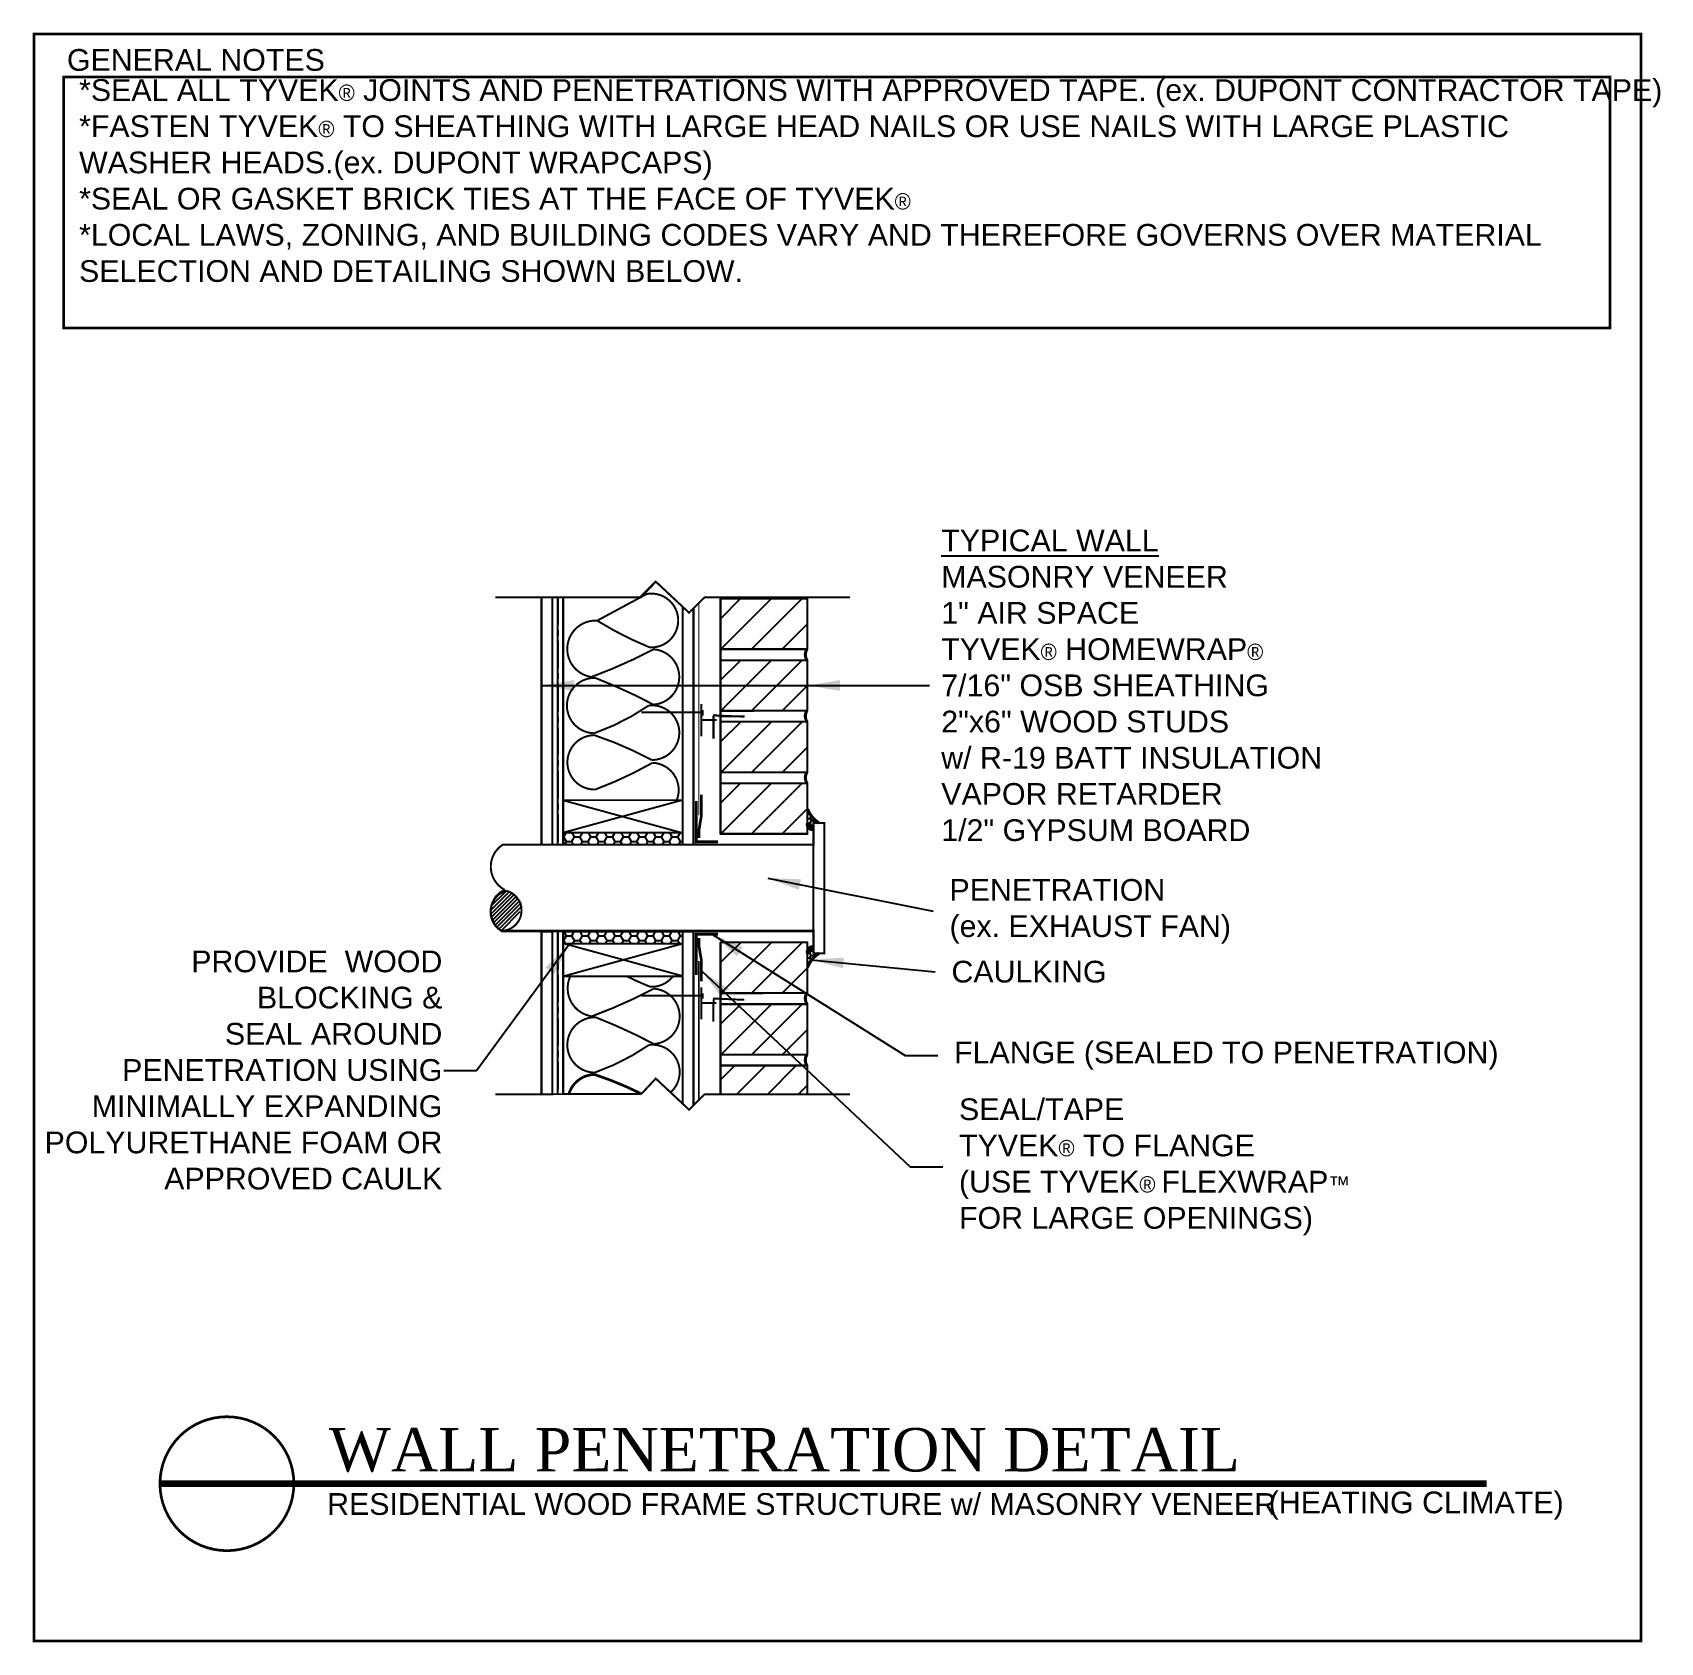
# Model space of a CAD drawing. Extents: x -7.5 to 67.4, y -201.6 to -127.5.
import ezdxf

# ---------------------------------------------------------------- set-up
doc = ezdxf.new("R2010")
doc.units = 0
doc.header["$MEASUREMENT"] = 0
doc.linetypes.add('CENTER', pattern=[2, 1.25, -0.25, 0.25, -0.25])
doc.linetypes.add('DASHED', pattern=[0.75, 0.5, -0.25])
doc.layers.get('0').update_dxf_attribs({"linetype": 'CONTINUOUS'})
for name, color, linetype in [('CLADDING', 242, 'CONTINUOUS'), ('FASTENING', 1, 'CONTINUOUS'), ('INSULATION', 40, 'CONTINUOUS'), ('STRUCTURE', 7, 'CONTINUOUS'), ('TEXT', 7, 'CONTINUOUS'), ('TITLE', 7, 'CONTINUOUS'), ('TYVEK', 5, 'DASHED'), ('VAPOURBARRIER', 114, 'CENTER')]:
    doc.layers.add(name, color=color, linetype=linetype)
doc.styles.add('DETAILS', font='sanss___.ttf', dxfattribs={"height": 1})
doc.styles.add('TITLE', font='TIMES.TTF', dxfattribs={"height": 2})
doc.dimstyles.new('TYVEKDETAILS', dxfattribs={"dimtxt": 1.5, "dimasz": 1.5, "dimexe": 0.75, "dimexo": 0.75, "dimgap": 0.75, "dimtad": 0, "dimtih": 1, "dimtoh": 1, "dimdec": 4, "dimzin": 0, "dimtxsty": 'DETAILS', "dimcen": 0.0625, "dimazin": 3, "dimtfac": 1, "dimtdec": 4, "dimtofl": 0, "dimtmove": 0, "dimatfit": 3, "dimtolj": 1, "dimtzin": 0})
pattern_1 = [(45, (17.0825, -22.995), (-0.707107, 0.707107), [])]

# ---------------------------------------------------------------- blocks, each defined once
blk = doc.blocks.new('A$C7C507AA7')
at = {"layer": 'FASTENING'}
for p, q in [((2.754, 1.588), (2.754, 0.11)), ((2.754, 0.867), (3.45, 0.867)), ((2.828, 1.065), (2.828, 1.315)), ((3.312, 0.923), (3.312, 0)), ((4.744, 1.013), (3.75, 1.013))]:
    blk.add_line(p, q, dxfattribs=at)
at = {"layer": 'FASTENING', "linetype": 'CENTER'}
blk.add_line((2.828, 1.208), (0, 1.208), dxfattribs=at)
at = {"layer": 'FASTENING'}
blk.add_spline([(3.75, 1.013), (3.473, 1.065), (3.312, 1.054), (3.312, 0.923)], degree=3, dxfattribs=at)

msp = doc.modelspace()

# ---------------------------------------------------------------- hatches: boundary and pattern name
at = {"layer": 'CLADDING'}
h = msp.add_hatch(dxfattribs=at)
h.set_pattern_fill('ANSI31', color=256, scale=8, style=0)
h.set_pattern_definition([(45, (17.0825, -14.495), (-0.707107, 0.707107), [])])
h.paths.add_polyline_path([(24.159, -153.571), (24.159, -155.904), (28.159, -155.904), (28.159, -155.364, -0.006524), (28.159, -155.359), (28.159, -153.571)])
h = msp.add_hatch(dxfattribs=at)
h.set_pattern_fill('ANSI31', color=256, scale=8, style=0)
h.set_pattern_definition([(45, (17.0825, -17.3284), (-0.707107, 0.707107), [])])
h.paths.add_polyline_path([(24.159, -156.404), (24.159, -158.737), (28.159, -158.737), (28.159, -158.197, -0.006524), (28.159, -158.192), (28.159, -156.404)])
h = msp.add_hatch(dxfattribs=at)
h.set_pattern_fill('ANSI31', color=256, scale=8, style=0)
h.set_pattern_definition([(45, (17.0825, -20.1617), (-0.707107, 0.707107), [])])
h.paths.add_polyline_path([(24.159, -159.237), (24.159, -161.571), (28.159, -161.571), (28.159, -161.031, -0.006524), (28.159, -161.025), (28.159, -159.237)])
h = msp.add_hatch(dxfattribs=at)
h.set_pattern_fill('ANSI31', color=256, scale=8, style=0)
h.set_pattern_definition(pattern_1)
h.paths.add_polyline_path([(24.159, -164.404), (28.159, -164.404), (28.159, -163.864, -0.006524), (28.159, -163.859), (28.159, -162.071), (24.159, -162.071)])
h = msp.add_hatch(dxfattribs=at)
h.set_pattern_fill('ANSI31', color=256, scale=8, style=0)
h.set_pattern_definition([(45, (17.0825, -30.3284), (-0.707107, 0.707107), [])])
h.paths.add_polyline_path([(24.159, -169.404), (24.159, -171.737), (28.159, -171.737), (28.159, -171.197, -0.006524), (28.159, -171.192), (28.159, -169.404)])
h = msp.add_hatch(dxfattribs=at)
h.set_pattern_fill('ANSI31', color=256, scale=8, style=0)
h.set_pattern_definition([(45, (17.0825, -33.1617), (-0.707107, 0.707107), [])])
h.paths.add_polyline_path([(24.159, -172.237), (24.159, -174.571), (28.159, -174.571), (28.159, -174.031, -0.006524), (28.159, -174.025), (28.159, -172.237)])
h = msp.add_hatch(dxfattribs=at)
h.set_pattern_fill('ANSI31', color=256, scale=8, style=0)
h.set_pattern_definition(pattern_1)
h.paths.add_polyline_path([(24.159, -175.071), (24.159, -176.399), (28.159, -176.399), (28.159, -175.071)])
at = {"layer": 'FASTENING'}
h = msp.add_hatch(dxfattribs=at)
h.set_pattern_fill('HONEY', color=256, style=0)
h.set_pattern_definition([(0, (17.0825, -310.81276), (0.1875, -0.108253175), [0.125, -0.25]), (240, (17.0825, -310.81276), (-0.1875, -0.108253176), [0.125, -0.25]), (300, (17.0825, -310.81276), (4e-10, -0.21650635), [-0.25, 0.125])])
h.paths.add_polyline_path([(28.691, -163.904), (28.441, -163.904), (28.441, -164.051, -0.529165), (28.159, -163.864), (28.159, -163.237, 0.244733)])
h = msp.add_hatch(dxfattribs=at)
h.set_pattern_fill('HONEY', color=256, style=0)
h.set_pattern_definition([(0, (17.0825, -22.99502), (0.1875, 0.108253175), [0.125, -0.25]), (120, (17.0825, -22.99502), (-0.1875, 0.108253176), [0.125, -0.25]), (60, (17.0825, -22.99502), (4e-10, 0.21650635), [-0.25, 0.125])])
h.paths.add_polyline_path([(28.691, -169.904), (28.441, -169.904), (28.441, -169.757, 0.529165), (28.159, -169.944), (28.159, -170.571, -0.244733)])
h = msp.add_hatch(dxfattribs=at)
h.set_pattern_fill('HONEY', color=256, style=0)
h.set_pattern_definition([(0, (17.0825, -22.99502), (0.1875, 0.108253175), [0.125, -0.25]), (120, (17.0825, -22.99502), (-0.1875, 0.108253176), [0.125, -0.25]), (60, (17.0825, -22.99502), (4e-10, 0.21650635), [-0.25, 0.125])])
h.paths.add_polyline_path([(28.691, -169.904), (28.441, -169.904), (28.441, -169.757, 0.529165), (28.159, -169.944), (28.159, -170.571, -0.244733)])
at = {"layer": 'INSULATION'}
h = msp.add_hatch(dxfattribs=at)
h.set_pattern_fill('HONEY', scale=2, style=0)
h.set_pattern_definition([(0, (2.43386, 0), (0.375, 0.21650635), [0.25, -0.5]), (120, (2.43386, 0), (-0.375, 0.21650635), [0.25, -0.5]), (60, (2.43386, 0), (8e-10, 0.4330127), [-0.5, 0.25])])
h.paths.add_polyline_path([(22.409, -164.351), (16.909, -164.351), (16.909, -164.904), (22.409, -164.904)])
h.paths.add_polyline_path([(22.409, -168.904), (16.909, -168.904), (16.909, -169.457), (22.409, -169.457)])
at = {"layer": 'STRUCTURE'}
h = msp.add_hatch(dxfattribs=at)
h.set_pattern_fill('ANSI31', color=256, style=0)
h.set_pattern_definition([(45, (17.0825, -22.99502), (-0.08838835, 0.08838835), [])])
edge = h.paths.add_edge_path()
edge.add_spline(control_points=[(14.125, -168.904), (14.636, -168.406), (15.457, -167.606), (14.557, -167.156), (14.22, -166.98)], knot_values=[2.544902, 2.544902, 2.544902, 2.544902, 4.156019, 5.134538, 5.134538, 5.134538, 5.134538], degree=3, periodic=0)
edge.add_arc((14.645, -167.965), 1.073, 113.33784, 241.0098)

# ---------------------------------------------------------------- linework, layer by layer
at = {"const_width": 0.125}
msp.add_lwpolyline([(-7.458, -201.57), (66.542, -201.57), (66.542, -127.57), (-7.458, -127.57)], close=True, dxfattribs=at)
for points, const_width in [([(13.79, -153.518), (20.493, -153.518), (21.176, -152.788), (22.711, -154.225), (23.419, -153.518), (30.122, -153.518)], 0.09), ([(13.79, -153.518), (20.44, -153.518), (21.176, -152.788), (22.711, -154.225), (23.419, -153.518), (30.122, -153.518)], 0.09), ([(13.79, -176.399), (20.516, -176.373), (21.176, -175.669), (22.711, -177.106), (23.419, -176.399), (30.122, -176.399)], 0.09), ([(13.79, -176.399), (20.493, -176.399), (21.176, -175.669), (22.711, -177.106), (23.419, -176.399), (30.122, -176.399)], 0.06)]:
    msp.add_lwpolyline(points, dxfattribs=dict(const_width=const_width))
at = {"color": 112, "const_width": 0.125}
for points in [[(23.171, -164.591), (23.171, -164.191), (23.271, -163.591), (23.271, -162.591)], [(23.171, -169.199), (23.171, -169.599), (23.271, -170.199), (23.271, -171.199)]]:
    msp.add_lwpolyline(points, dxfattribs=at)
at = {"color": 124, "const_width": 0.125}
for points in [[(23.046, -162.895), (23.046, -164.77), (24.046, -164.77)], [(24.046, -169.02), (23.046, -169.02), (23.046, -170.895)]]:
    msp.add_lwpolyline(points, dxfattribs=at)
at = {"const_width": 0.125}
msp.add_lwpolyline([(1.429, -191.241, -1), (1.429, -197.407, -1), (1.429, -191.241, -0.7496)], format="xyb", dxfattribs=at)
at = {"layer": 'CLADDING'}
for p, q in [((24.159, -164.404), (24.159, -153.571)), ((28.159, -155.904), (28.159, -153.571)), ((28.159, -155.904), (24.159, -155.904)), ((24.159, -156.404), (28.159, -156.404)), ((28.159, -158.737), (28.159, -156.404)), ((28.159, -158.737), (24.159, -158.737)), ((28.159, -159.237), (24.159, -159.237)), ((28.159, -161.571), (28.159, -159.237)), ((28.159, -161.571), (24.159, -161.571)), ((24.159, -162.071), (28.159, -162.071)), ((28.159, -164.404), (28.159, -162.071)), ((28.159, -164.404), (24.159, -164.404)), ((28.159, -164.904), (24.159, -164.904)), ((28.159, -164.904), (24.159, -164.904)), ((28.159, -168.904), (24.159, -168.904)), ((28.159, -169.404), (24.159, -169.404)), ((24.159, -176.399), (24.159, -169.404)), ((28.159, -171.737), (28.159, -169.404)), ((28.159, -171.737), (24.159, -171.737)), ((24.159, -172.237), (28.159, -172.237)), ((28.159, -174.571), (28.159, -172.237)), ((28.159, -174.571), (24.159, -174.571)), ((28.159, -174.571), (24.159, -174.571)), ((28.159, -175.071), (24.159, -175.071)), ((28.159, -176.399), (28.159, -175.071))]:
    msp.add_line(p, q, dxfattribs=at)
at = {"layer": 'CLADDING', "const_width": 0.09}
for points in [[(24.159, -153.571), (24.166, -164.404), (28.159, -164.404), (28.159, -162.071), (24.159, -162.071)], [(24.159, -169.404), (24.159, -176.399)], [(24.162, -176.399), (24.159, -175.071), (28.159, -175.071), (28.16, -176.399)]]:
    msp.add_lwpolyline(points, dxfattribs=at)
for points in [[(28.146, -155.904), (24.164, -155.907), (24.159, -153.571), (28.159, -153.571), (28.16, -155.904, 0.270406), (28.159, -156.404, 0.907431), (28.159, -156.404, -0.193127)], [(28.146, -158.737), (24.164, -158.74), (24.159, -156.404), (28.159, -156.404), (28.16, -158.737, 0.270406), (28.159, -159.237, 0.907431), (28.159, -159.237, -0.193127)], [(28.146, -161.571), (24.164, -161.573), (24.159, -159.237), (28.159, -159.237), (28.16, -161.571, 0.270406), (28.159, -162.071, 0.907431), (28.159, -162.071, -0.193127)], [(28.146, -171.737), (24.164, -171.74), (24.159, -169.404), (28.159, -169.404), (28.16, -171.737, 0.270406), (28.159, -172.237, 0.907431), (28.159, -172.237, -0.193127)], [(28.146, -174.571), (24.164, -174.573), (24.159, -172.237), (28.159, -172.237), (28.16, -174.571, 0.270406), (28.159, -175.071, 0.907431), (28.159, -175.071, -0.193127)]]:
    msp.add_lwpolyline(points, format="xyb", dxfattribs=at)
at = {"layer": 'CLADDING'}
for centre in [(28.159, -156.154), (28.159, -158.987), (28.159, -161.821), (28.159, -171.987), (28.159, -174.821)]:
    msp.add_ellipse(centre, major_axis=(0.009, -0.25), ratio=0.526037, start_param=3.074329, end_param=6.215921, dxfattribs=at)
at = {"layer": 'FASTENING', "const_width": 0.09}
for points in [[(20.515, -158.811), (23.343, -158.811), (23.343, -158.704), (23.343, -158.954), (23.343, -158.811), (23.269, -158.811), (23.269, -158.432), (23.269, -159.909), (23.269, -159.153), (23.965, -159.153), (23.827, -159.153), (23.827, -160.019), (23.827, -159.153), (23.854, -158.949), (25.259, -159.007)], [(20.515, -171.849), (23.343, -171.849), (23.343, -171.742), (23.343, -171.992), (23.343, -171.849), (23.269, -171.849), (23.269, -171.47), (23.269, -172.947), (23.269, -172.19), (23.965, -172.19), (23.827, -172.19), (23.827, -173.057), (23.827, -172.19), (23.854, -171.987), (25.259, -172.044)]]:
    msp.add_lwpolyline(points, dxfattribs=at)
at = {"layer": 'FASTENING', "const_width": 0.15}
for points in [[(28.164, -163.264, 0.166884), (28.691, -163.904, -4.460231)], [(28.166, -163.913, 0.56047), (28.441, -164.196, -4.460231)], [(28.166, -169.895, -0.56047), (28.441, -169.612, 4.460231)], [(28.164, -170.544, -0.166884), (28.691, -169.904, 4.460231)]]:
    msp.add_lwpolyline(points, format="xyb", dxfattribs=at)
at = {"layer": 'FASTENING'}
for centre, radius, start, end in [((28.364, -163.861), 0.205, 179.25236, 292.2925), ((28.364, -169.946), 0.205, 67.7075, 180.74764), ((29.065, -170.749), 0.924, 113.88279, 168.89023)]:
    msp.add_arc(centre, radius, start, end, dxfattribs=at)
at = {"layer": 'INSULATION'}
for points, const_width in [([(18.477, -154.586), (20.762, -153.356, -1.120916), (20.894, -155.816, -0.042055), (18.477, -154.586, 0.955215), (18.213, -157.178, 0.033771), (21.07, -155.904, -0.932497), (21.07, -158.451, 0.02843), (18.389, -157.221, 1.006035), (18.345, -159.769, 0.065918), (20.85, -158.495, -1.071863), (20.982, -160.999, 0.044094), (18.345, -159.857, 1.007041), (18.389, -162.361, 0.04039), (21.026, -161.131, -0.519639), (22.141, -162.851, -0.519639)], 0.09), ([(17.243, -170.957, 0.503231), (18.231, -172.803, 0.033771), (21.088, -171.529, -0.932497), (21.088, -174.077, 0.02843), (18.407, -172.847, 1.006035), (18.363, -175.395, 0.065918), (20.868, -174.121, -0.735022), (21.857, -176.307)], 0.09), ([(21.972, -170.957, -0.249734), (20.912, -171.442, -0.018287), (19.835, -170.957, -0.018287)], 0.09), ([(20.516, -176.373, 0.035732), (18.363, -175.483, 0.333659), (17.17, -176.399)], 0.125)]:
    msp.add_lwpolyline(points, format="xyb", dxfattribs=dict(at, const_width=const_width))
at = {"layer": 'STRUCTURE'}
for p, q in [((15.909, -153.518), (15.909, -164.904)), ((16.409, -153.518), (16.409, -164.904)), ((16.909, -153.518), (16.909, -164.904)), ((22.409, -153.942), (22.409, -164.904)), ((22.909, -154.028), (22.909, -164.904)), ((16.909, -162.851), (22.409, -164.351)), ((22.409, -162.851), (16.909, -164.351)), ((28.941, -163.904), (28.441, -163.904)), ((28.441, -169.904), (28.441, -163.904)), ((28.941, -169.904), (28.941, -163.904)), ((28.441, -164.904), (14.125, -164.904)), ((28.441, -168.904), (14.125, -168.904)), ((15.909, -168.904), (15.909, -176.399)), ((16.409, -168.904), (16.409, -176.399)), ((16.909, -168.904), (16.909, -176.399)), ((22.409, -168.904), (22.409, -176.823)), ((22.909, -168.904), (22.909, -170.755)), ((22.409, -170.957), (16.909, -169.457)), ((16.909, -170.957), (22.409, -169.457)), ((28.941, -169.904), (28.441, -169.904)), ((28.941, -169.904), (28.441, -169.904)), ((22.909, -170.755), (22.909, -176.908))]:
    msp.add_line(p, q, dxfattribs=at)
at = {"layer": 'STRUCTURE', "const_width": 0.09}
for points in [[(15.909, -153.518), (15.909, -164.904), (16.409, -164.904), (16.409, -153.518)], [(16.909, -164.904), (16.909, -153.518)], [(22.409, -153.942), (22.409, -164.904), (22.909, -164.904), (22.909, -154.028)], [(16.909, -162.851), (22.409, -162.851)], [(16.909, -164.351), (22.409, -164.351)], [(15.909, -168.904), (15.909, -176.399), (16.409, -176.399), (16.409, -168.904), (15.909, -168.904)], [(16.909, -176.399), (16.909, -168.904), (22.409, -168.904), (22.409, -176.823)], [(22.409, -176.823), (22.409, -168.904), (22.909, -168.904), (22.909, -176.908)], [(16.909, -169.457), (22.409, -169.457)], [(16.909, -170.957), (22.409, -170.957)]]:
    msp.add_lwpolyline(points, dxfattribs=at)
for points in [[(14.125, -164.904), (28.441, -164.904), (28.441, -163.904), (28.941, -163.904), (28.941, -169.904), (28.441, -169.904), (28.441, -168.861), (14.053, -168.86, -0.653081), (14.3, -167.022, -0.823232), (14.169, -168.861, 16.378718)], [(14.22, -166.98, -0.570454), (14.125, -164.904, -0.238936)]]:
    msp.add_lwpolyline(points, format="xyb", dxfattribs=at)
at = {"layer": 'STRUCTURE'}
msp.add_arc((14.645, -167.965), 1.073, 113.33784, 241.0098, dxfattribs=at)
at = {"layer": 'TITLE', "const_width": 0.125}
msp.add_lwpolyline([(-6.092, -129.548), (65.115, -129.548), (65.115, -141.114), (-6.092, -141.114)], close=True, dxfattribs=at)
at = {"layer": 'TITLE', "const_width": 0.3}
msp.add_lwpolyline([(-1.654, -194.324), (59.432, -194.324)], dxfattribs=at)
at = {"layer": 'TYVEK'}
for points, const_width in [([(23.159, -153.778), (23.159, -163.543)], 0.06), ([(23.159, -170.263), (23.159, -170.755), (23.159, -176.658)], 0.09)]:
    msp.add_lwpolyline(points, dxfattribs=dict(at, const_width=const_width))
at = {"layer": 'VAPOURBARRIER', "linetype": 'CENTER'}
for p, q in [((16.659, -153.518), (16.659, -164.904)), ((16.659, -168.904), (16.659, -176.399))]:
    msp.add_line(p, q, dxfattribs=at)
at = {"layer": 'VAPOURBARRIER', "const_width": 0.09}
for points in [[(16.659, -164.904), (16.659, -153.518)], [(16.659, -176.399), (16.659, -168.904)]]:
    msp.add_lwpolyline(points, dxfattribs=at)

# ---------------------------------------------------------------- block references
at = {"layer": 'FASTENING'}
msp.add_blockref('A$C7C507AA7', (20.515, -160.019), dxfattribs=at)

# ---------------------------------------------------------------- texts
at = {"layer": 'STRUCTURE', "insert": (11.35, -175.282), "char_height": 1, "attachment_point": 6, "style": 'DETAILS'}
msp.add_mtext('PROVIDE  WOOD \\PBLOCKING &\\PSEAL AROUND \\PPENETRATION USING\\PMINIMALLY EXPANDING \\PPOLYURETHANE FOAM OR \\PAPPROVED CAULK ', dxfattribs=at)
at = {"layer": 'TEXT', "insert": (-5.379, -129.655), "char_height": 0.99975, "width": 69.25, "attachment_point": 1, "style": 'DETAILS'}
msp.add_mtext('*SEAL ALL TYVEK{\\fSymbol|b0|i0|c2|p18;\\H0.7502x;â} JOINTS AND PENETRATIONS WITH APPROVED TAPE. (ex. DUPONT CONTRACTOR TAPE)\\P*{\\fSansSerif|b0|i0|c2|p0;FASTEN TYVEK\\fSymbol|b0|i0|c2|p16;\\H0.7502x;â\\fSansSerif|b0|i0|c2|p0;\\H1.333x; TO SHEATHING WITH LARGE HEAD NAILS OR USE NAILS WITH LARGE PLASTIC WASHER HEADS.}(ex. DUPONT WRAPCAPS)\\P*SEAL OR GASKET BRICK TIES AT THE FACE OF TYVEK{\\fSymbol|b0|i0|c2|p18;\\H0.7502x;â\\P}*LOCAL LAWS, ZONING, AND BUILDING CODES VARY AND THEREFORE GOVERNS OVER MATERIAL SELECTION AND DETAILING SHOWN BELOW.', dxfattribs=at)
at = {"layer": 'TEXT', "char_height": 1, "attachment_point": 4, "style": 'DETAILS'}
for s, insert in [('{\\LTYPICAL WALL\\P}MASONRY VENEER\\P1" AIR SPACE\\PTYVEK{\\fSymbol|b0|i0|c2|p18;\\H0.75x;â} HOMEWRAP{\\fSymbol|b0|i0|c2|p18;\\H0.75x;â} \\P7/16" OSB SHEATHING\\P2"x6" WOOD STUDS \\Pw/ R-19 BATT INSULATION\\PVAPOR RETARDER\\P1/2" GYPSUM BOARD', (34.32, -157.571)), ('PENETRATION\\P(ex. EXHAUST FAN)', (34.701, -167.968)), ('\\A1;CAULKING', (34.791, -170.753)), ('FLANGE (SEALED TO PENETRATION)', (34.912, -174.615)), ('SEAL/TAPE \\PTYVEK{\\fSymbol|b0|i0|c2|p18;\\H0.75x;â} TO FLANGE\\P(USE TYVEK{\\fSymbol|b0|i0|c2|p18;\\H0.75x;â }FLEXWRAP{\\fSymbol|b0|i0|c2|p18;\\H0.75x;Ô} \\PFOR LARGE OPENINGS)', (35.139, -179.734))]:
    msp.add_mtext(s, dxfattribs=dict(at, insert=insert))
at = {"layer": 'TITLE'}
for s, insert, char_height, width, attachment_point, style in [('GENERAL NOTES', (-5.937, -128.267), 1, 19.25, 1, 'DETAILS'), ('WALL PENETRATION DETAIL', (6.128, -192.782), 2, 54.43787, 4, 'TITLE'), ('RESIDENTIAL WOOD FRAME STRUCTURE w/ MASONRY VENEER ', (6.045, -195.266), 1, 54.4375, 4, 'DETAILS'), ('(HEATING CLIMATE)', (49.4, -195.334), 1, 14.74941, 4, 'DETAILS')]:
    msp.add_mtext(s, dxfattribs=dict(at, insert=insert, char_height=char_height, width=width, attachment_point=attachment_point, style=style))

# ---------------------------------------------------------------- leaders
at = {"layer": 'STRUCTURE', "annotation_type": 0, "has_hookline": 1, "hookline_direction": 1, "text_width": 17.804}
msp.add_leader([(17.194, -169.493), (12.924, -175.313), (11.424, -175.313)], dimstyle='TYVEKDETAILS', dxfattribs=at)
at = {"layer": 'TEXT'}
for points in [[(15.909, -157.571), (33.784, -157.571)], [(28.159, -157.571), (33.592, -157.571)]]:
    msp.add_leader(points, dimstyle='TYVEKDETAILS', dxfattribs=at)
at = {"layer": 'TEXT', "annotation_type": 0, "has_hookline": 1, "hookline_direction": 0}
for points, text_width in [([(26.34, -166.441), (33.951, -167.968)], 12.524), ([(23.784, -169.029), (32.662, -174.615), (34.162, -174.615)], 24.392), ([(28.322, -170.201), (34.041, -170.753)], 6.853), ([(23.271, -170.699), (32.889, -179.734), (34.389, -179.734)], 17.74)]:
    msp.add_leader(points, dimstyle='TYVEKDETAILS', dxfattribs=dict(at, text_width=text_width))

doc.saveas('drawing.dxf')
